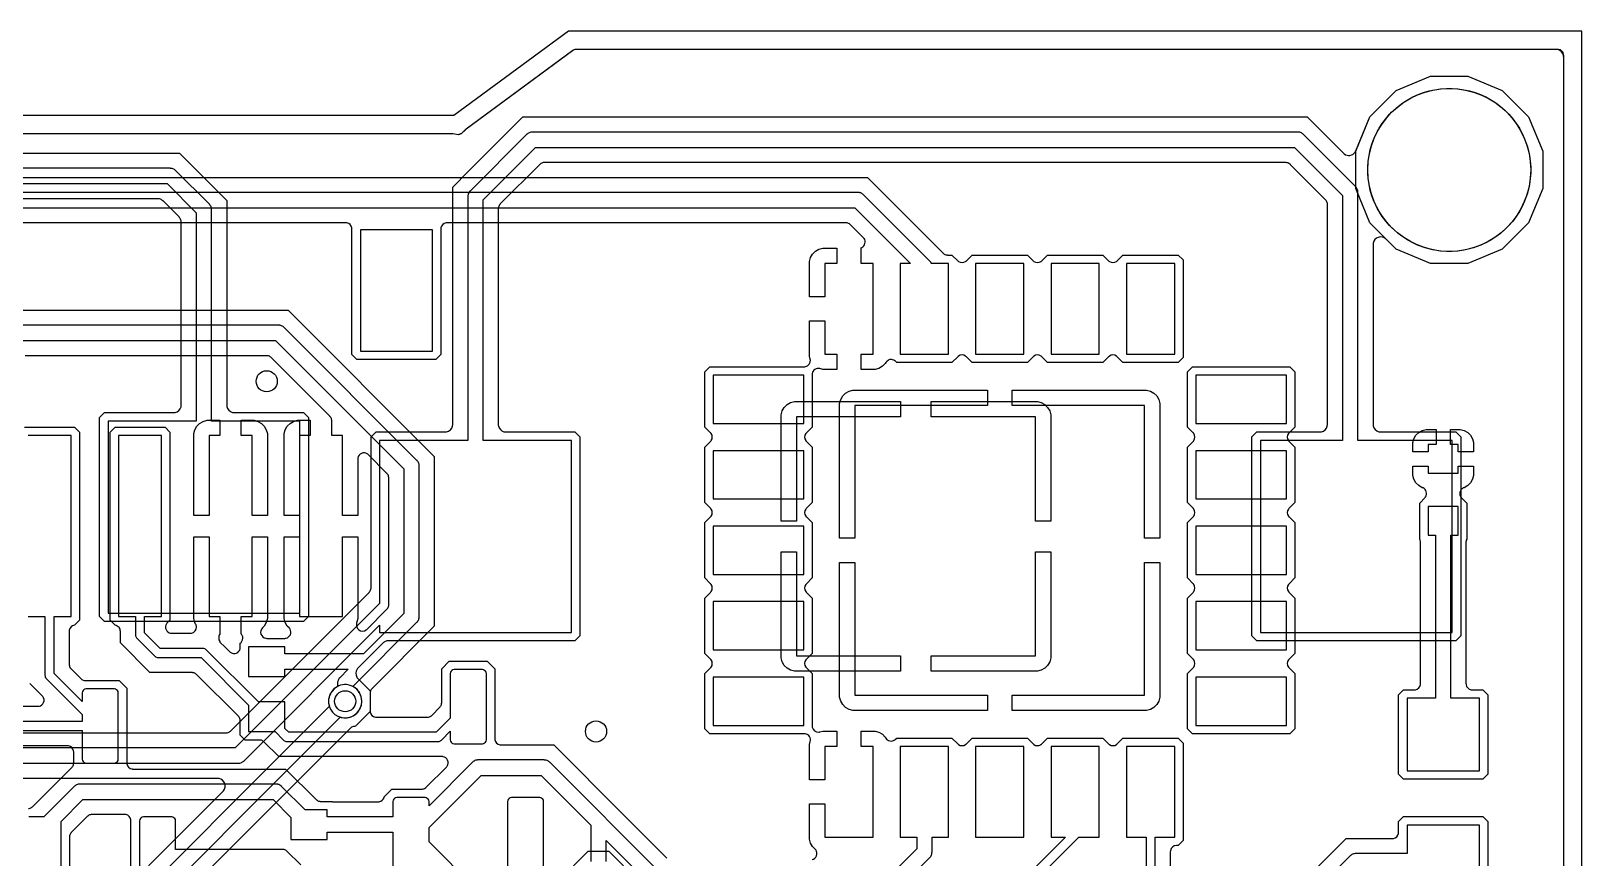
# Model space of a CAD drawing. Header units: millimetres. Extents: x 10 to 51, y 27 to 68.
# Drawn here: x 25.29 to 51, y 54.3 to 68 of the extents above; entities that cross this region are included whole.
import ezdxf

# ---------------------------------------------------------------- set-up
doc = ezdxf.new("R2010")
doc.units = ezdxf.units.MM

msp = doc.modelspace()

# ---------------------------------------------------------------- linework, layer by layer
at = {"layer": '16_copper'}
for points in [[(50.697, 27.43), (50.697, 67.57), (50.696, 67.583), (50.695, 67.596, 0.284783), (50.603, 67.693), (50.602, 67.693), (50.6, 67.694), (50.573, 67.697), (50.571, 67.697), (50.57, 67.697), (34.341, 67.697), (34.331, 67.696), (34.321, 67.696, 0.055546), (34.294, 67.688), (34.291, 67.687), (34.287, 67.685), (34.273, 67.676), (34.266, 67.673), (32.506, 66.376), (32.497, 66.368), (32.491, 66.363), (32.424, 66.296), (32.421, 66.296, 0.047482), (32.394, 66.288), (32.391, 66.287), (32.387, 66.285), (32.381, 66.282), (32.287, 66.296), (32.275, 66.296), (32.268, 66.297), (21.821, 66.297)], [(24.209, 56.377), (28.521, 56.377), (28.527, 56.378), (28.532, 56.377, 0.111436), (28.585, 56.394), (28.591, 56.399), (28.6, 56.404), (28.606, 56.41), (28.611, 56.414), (30.893, 58.696), (30.896, 58.7), (30.9, 58.704, 0.11143), (30.926, 58.754), (30.927, 58.761), (30.929, 58.771), (30.929, 58.779), (30.93, 58.786), (30.93, 61.278), (31.012, 61.36), (32.156, 61.36), (32.169, 61.361), (32.182, 61.363, 0.284783), (32.279, 61.455), (32.279, 61.456), (32.279, 61.457), (32.283, 61.485), (32.283, 61.486), (32.283, 61.487), (32.283, 65.416), (32.541, 65.674), (33.186, 66.319), (33.186, 66.319), (33.444, 66.577), (46.446, 66.577), (47.046, 65.977), (47.054, 65.971), (47.061, 65.965, 0.409206), (47.237, 65.99), (47.239, 65.994), (47.242, 65.997), (47.249, 66.012), (47.253, 66.018), (47.485, 66.579), (47.921, 67.015), (48.491, 67.251), (49.109, 67.251), (49.679, 67.015), (50.115, 66.579), (50.351, 66.009), (50.351, 65.391), (50.115, 64.821), (49.679, 64.385), (49.109, 64.149), (48.491, 64.149), (47.921, 64.385), (47.754, 64.553), (47.749, 64.557), (47.744, 64.561, 0.562213), (47.54, 64.489), (47.538, 64.48), (47.538, 64.47), (47.537, 64.463), (47.537, 61.487), (47.538, 61.474), (47.54, 61.461, 0.284783), (47.632, 61.364), (47.633, 61.364), (47.634, 61.364), (47.662, 61.36), (47.663, 61.36), (47.664, 61.36), (48.908, 61.36), (48.99, 61.278), (48.99, 57.982), (48.908, 57.9), (45.612, 57.9), (45.53, 57.982), (45.53, 61.278), (45.612, 61.36), (46.656, 61.36), (46.669, 61.361), (46.682, 61.363, 0.284783), (46.779, 61.455), (46.779, 61.456), (46.779, 61.457), (46.783, 61.485), (46.783, 61.486), (46.783, 61.487), (46.783, 65.121), (46.782, 65.127), (46.783, 65.132, 0.111436), (46.766, 65.185), (46.761, 65.191), (46.756, 65.2), (46.75, 65.206), (46.746, 65.211), (46.171, 65.786), (46.167, 65.789), (46.163, 65.793, 0.11143), (46.113, 65.819), (46.106, 65.82), (46.096, 65.822), (46.088, 65.822), (46.081, 65.823), (33.809, 65.823), (33.803, 65.822), (33.798, 65.823, 0.111436), (33.745, 65.806), (33.739, 65.801), (33.73, 65.796), (33.724, 65.79), (33.719, 65.786), (33.074, 65.141), (33.071, 65.137), (33.067, 65.133, 0.11143), (33.041, 65.083), (33.04, 65.076), (33.038, 65.066), (33.038, 65.058), (33.037, 65.051), (33.037, 61.487), (33.038, 61.474), (33.04, 61.461, 0.284783), (33.132, 61.364), (33.133, 61.364), (33.134, 61.364), (33.162, 61.36), (33.163, 61.36), (33.164, 61.36), (34.308, 61.36), (34.39, 61.278), (34.39, 57.982), (34.308, 57.9), (31.216, 57.9), (31.21, 57.899), (31.205, 57.9, 0.111436), (31.152, 57.883), (31.146, 57.878), (31.137, 57.873), (31.131, 57.867), (31.126, 57.863), (30.715, 57.452), (30.707, 57.442), (30.698, 57.432, 0.284788), (30.695, 57.298), (30.696, 57.297), (30.696, 57.296), (30.713, 57.274), (30.714, 57.273), (30.715, 57.272), (30.915, 57.072), (30.915, 56.728), (30.672, 56.485), (30.671, 56.485, 0.133078), (30.607, 56.468), (30.601, 56.463), (30.592, 56.458), (30.586, 56.452), (30.581, 56.448), (26.814, 52.681)], [(24, 55.873), (28.73, 55.873), (28.735, 55.874), (28.741, 55.873, 0.111436), (28.794, 55.89), (28.8, 55.895), (28.808, 55.9), (28.815, 55.906), (28.82, 55.91), (31.07, 58.16), (31.07, 58.04), (34.25, 58.04), (34.25, 61.22), (32.787, 61.22), (32.787, 65.207), (33.653, 66.073), (46.237, 66.073), (47.033, 65.277), (47.033, 61.22), (45.67, 61.22), (45.67, 58.04), (48.85, 58.04), (48.85, 61.22), (47.287, 61.22), (47.287, 65.33), (47.286, 65.335), (47.287, 65.341, 0.111436), (47.27, 65.394), (47.265, 65.4), (47.26, 65.408), (47.254, 65.415), (47.25, 65.42), (46.38, 66.29), (46.376, 66.293), (46.372, 66.297, 0.11143), (46.322, 66.323), (46.315, 66.324), (46.305, 66.326), (46.296, 66.326), (46.29, 66.327), (33.6, 66.327), (33.595, 66.326), (33.589, 66.327, 0.111436), (33.536, 66.31), (33.53, 66.305), (33.522, 66.3), (33.515, 66.294), (33.51, 66.29), (32.57, 65.35), (32.567, 65.346), (32.563, 65.342, 0.11143), (32.537, 65.292), (32.536, 65.285), (32.534, 65.275), (32.534, 65.266), (32.533, 65.26), (32.533, 61.22), (31.07, 61.22), (31.07, 58.52), (28.677, 56.127), (24.053, 56.127)], [(14.6, 65.977), (27.756, 65.977), (28.537, 65.196), (28.537, 61.807), (28.538, 61.794), (28.54, 61.781, 0.284783), (28.632, 61.684), (28.633, 61.684), (28.634, 61.684), (28.662, 61.68), (28.663, 61.68), (28.664, 61.68), (29.808, 61.68), (29.89, 61.598), (29.89, 58.302), (29.808, 58.22), (26.512, 58.22), (26.43, 58.302), (26.43, 61.598), (26.512, 61.68), (27.656, 61.68), (27.669, 61.681), (27.682, 61.683, 0.284783), (27.779, 61.775), (27.779, 61.776), (27.779, 61.777), (27.783, 61.805), (27.783, 61.806), (27.783, 61.807), (27.783, 64.831), (27.782, 64.837), (27.783, 64.842, 0.111436), (27.766, 64.895), (27.761, 64.901), (27.756, 64.91), (27.75, 64.916), (27.746, 64.921), (27.481, 65.186), (27.477, 65.189), (27.473, 65.193, 0.11143), (27.423, 65.219), (27.416, 65.22), (27.406, 65.222), (27.398, 65.222), (27.391, 65.223), (14.6, 65.223)], [(14.163, 65.473), (27.547, 65.473), (28.033, 64.987), (28.033, 61.54), (26.57, 61.54), (26.57, 58.36), (29.75, 58.36), (29.75, 61.54), (28.287, 61.54), (28.287, 65.04), (28.286, 65.045), (28.287, 65.051, 0.111436), (28.27, 65.104), (28.265, 65.11), (28.26, 65.118), (28.254, 65.125), (28.25, 65.13), (27.69, 65.69), (27.686, 65.693), (27.682, 65.697, 0.11143), (27.632, 65.723), (27.625, 65.724), (27.615, 65.726), (27.606, 65.726), (27.6, 65.727), (14.11, 65.727)], [(26.527, 52.747), (30.417, 56.638), (30.436, 56.632, 1), (30.564, 57.168), (30.522, 57.175, 0.509527), (30.232, 56.836), (30.238, 56.817), (26.31, 52.89)], [(23.044, 44.477), (25.896, 44.477), (25.909, 44.478), (25.922, 44.48, 0.284783), (26.019, 44.572), (26.019, 44.573), (26.019, 44.574), (26.023, 44.602), (26.023, 44.603), (26.023, 44.604), (26.023, 52.956), (28.473, 55.406), (28.477, 55.411), (28.482, 55.416, 0.562197), (28.409, 55.62), (28.401, 55.622), (28.39, 55.622), (28.383, 55.623), (23.844, 55.623)]]:
    msp.add_lwpolyline(points, format="xyb", dxfattribs=at)
for points in [[(37.726, 59.884), (37.726, 61.643), (37.743, 61.708), (37.777, 61.766), (37.824, 61.813), (37.882, 61.847), (37.947, 61.864), (39.706, 61.864), (39.706, 61.61), (37.98, 61.61), (37.98, 59.884)], [(41.94, 59.884), (41.94, 61.61), (40.214, 61.61), (40.214, 61.864), (41.973, 61.864), (42.038, 61.847), (42.096, 61.813), (42.143, 61.766), (42.177, 61.708), (42.194, 61.643), (42.194, 59.884)], [(37.947, 57.396), (37.882, 57.413), (37.824, 57.447), (37.777, 57.494), (37.743, 57.552), (37.726, 57.617), (37.726, 59.376), (37.98, 59.376), (37.98, 57.65), (39.706, 57.65), (39.706, 57.396)], [(40.214, 57.396), (40.214, 57.65), (41.94, 57.65), (41.94, 59.376), (42.194, 59.376), (42.194, 57.617), (42.177, 57.552), (42.143, 57.494), (42.096, 57.447), (42.038, 57.413), (41.973, 57.396)]]:
    msp.add_lwpolyline(points, close=True, dxfattribs=at)
msp.add_lwpolyline([(34.285, 54.172), (34.528, 54.415), (34.872, 54.415), (35.115, 54.172)], dxfattribs=at)
at = {"layer": '1_copper'}
for points in [[(50.697, 27.404), (50.697, 67.596), (50.696, 67.604), (50.696, 67.613, 0.320575), (50.612, 67.696), (50.607, 67.697, 0.013452), (50.601, 67.697), (50.596, 67.697), (34.333, 67.697), (34.322, 67.696), (34.31, 67.695, 0.062124), (34.287, 67.686), (34.285, 67.685), (34.284, 67.685), (34.282, 67.684), (34.273, 67.678), (32.504, 66.374), (32.503, 66.373), (32.492, 66.365), (32.424, 66.296), (32.422, 66.296), (32.41, 66.295, 0.052057), (32.387, 66.286), (32.385, 66.285), (32.384, 66.285), (32.382, 66.284), (32.38, 66.282), (32.285, 66.296), (32.283, 66.296), (32.27, 66.297), (21.82, 66.297)], [(20.783, 65.577), (39.156, 65.577), (40.413, 64.32), (40.418, 64.316, 0.14076), (40.469, 64.291), (40.478, 64.291), (40.481, 64.29), (40.483, 64.29), (40.485, 64.29), (40.558, 64.29), (40.653, 64.195), (40.66, 64.19), (40.666, 64.184, 0.32058), (40.784, 64.184), (40.788, 64.188, 0.013425), (40.793, 64.191), (40.797, 64.195), (40.892, 64.29), (41.808, 64.29), (41.903, 64.195), (41.91, 64.19), (41.916, 64.184, 0.32058), (42.034, 64.184), (42.038, 64.188, 0.013425), (42.043, 64.191), (42.047, 64.195), (42.142, 64.29), (43.058, 64.29), (43.153, 64.195), (43.16, 64.19), (43.166, 64.184, 0.32058), (43.284, 64.184), (43.288, 64.188, 0.013425), (43.293, 64.191), (43.297, 64.195), (43.392, 64.29), (44.308, 64.29), (44.39, 64.208), (44.39, 62.592), (44.308, 62.51), (43.392, 62.51), (43.297, 62.605), (43.29, 62.61), (43.284, 62.616, 0.320585), (43.166, 62.616), (43.162, 62.612, 0.013397), (43.157, 62.609), (43.153, 62.605), (43.058, 62.51), (42.142, 62.51), (42.047, 62.605), (42.04, 62.61), (42.034, 62.616, 0.320585), (41.916, 62.616), (41.912, 62.612, 0.013397), (41.907, 62.609), (41.903, 62.605), (41.808, 62.51), (40.892, 62.51), (40.797, 62.605), (40.79, 62.61), (40.784, 62.616, 0.320585), (40.666, 62.616), (40.662, 62.612, 0.013397), (40.657, 62.609), (40.653, 62.605), (40.558, 62.51), (39.642, 62.51), (39.622, 62.53), (39.617, 62.534), (39.614, 62.536), (39.613, 62.537), (39.608, 62.542, 0.188315), (39.536, 62.559), (39.533, 62.558), (39.529, 62.558, 0.141502), (39.471, 62.523), (39.469, 62.519), (39.467, 62.517), (39.466, 62.515), (39.464, 62.513), (39.464, 62.512), (39.463, 62.511), (39.462, 62.509), (39.453, 62.494), (39.406, 62.447), (39.348, 62.413), (39.283, 62.396), (39.05, 62.396), (39.05, 62.65), (39.25, 62.65), (39.25, 64.15), (39.05, 64.15), (39.05, 64.41), (39.052, 64.411), (39.062, 64.414, 0.463863), (39.1, 64.565), (39.098, 64.567), (39.098, 64.568), (39.095, 64.57), (39.089, 64.577), (38.874, 64.793), (38.869, 64.797, 0.140721), (38.818, 64.822), (38.809, 64.822), (38.806, 64.823), (38.804, 64.823), (38.802, 64.823), (32.188, 64.823), (32.18, 64.822), (32.172, 64.822, 0.320575), (32.088, 64.738), (32.088, 64.732, 0.013452), (32.087, 64.727), (32.087, 64.721), (32.087, 62.641), (32.005, 62.559), (30.695, 62.559), (30.613, 62.641), (30.613, 64.721), (30.612, 64.73), (30.612, 64.738, 0.320575), (30.528, 64.822), (30.522, 64.822, 0.013452), (30.517, 64.823), (30.512, 64.823), (23.688, 64.823)], [(20.6, 65.073), (38.947, 65.073), (39.87, 64.15), (39.7, 64.15), (39.7, 62.65), (40.5, 62.65), (40.5, 64.15), (40.216, 64.15), (40.215, 64.155, 0.021325), (40.21, 64.164), (40.205, 64.17), (40.2, 64.178), (40.194, 64.185), (40.19, 64.19), (39.09, 65.29), (39.086, 65.293), (39.082, 65.297, 0.11143), (39.032, 65.323), (39.025, 65.324), (39.015, 65.326), (39.006, 65.326), (39, 65.327), (20.6, 65.327)], [(24.844, 63.377), (29.556, 63.377), (31.977, 60.956), (31.977, 58.144), (30.945, 57.112), (30.941, 57.107, 0.14076), (30.916, 57.056), (30.916, 57.047), (30.915, 57.044), (30.915, 57.042), (30.915, 57.04), (30.915, 56.738), (30.916, 56.729), (30.916, 56.721, 0.320575), (31, 56.638), (31.006, 56.637, 0.013452), (31.011, 56.637), (31.017, 56.636), (31.863, 56.636), (31.869, 56.637, 0.140725), (31.922, 56.655), (31.929, 56.661), (31.932, 56.663), (31.933, 56.664), (31.935, 56.666), (32.07, 56.802), (32.074, 56.807, 0.14076), (32.099, 56.857), (32.099, 56.866), (32.1, 56.869), (32.1, 56.871), (32.1, 56.873), (32.1, 57.439), (32.226, 57.565), (32.854, 57.565), (32.98, 57.439), (32.98, 56.279), (32.981, 56.27), (32.981, 56.262, 0.320575), (33.065, 56.178), (33.071, 56.178, 0.013452), (33.076, 56.177), (33.082, 56.177), (33.956, 56.177), (35.107, 55.026), (35.107, 55.026), (35.826, 54.307), (35.831, 54.303, 0.140721)], [(25.053, 62.873), (29.347, 62.873), (31.473, 60.747), (31.473, 58.353), (30.804, 57.684), (29.5, 57.684), (29.5, 57.802), (28.9, 57.802), (28.9, 57.312), (29.5, 57.312), (29.5, 57.43), (30.55, 57.43), (30.41, 57.29), (30.407, 57.286), (30.403, 57.282, 0.11143), (30.377, 57.232), (30.376, 57.225), (30.374, 57.215), (30.374, 57.206), (30.373, 57.2), (30.373, 57.144), (30.356, 57.135), (30.321, 57.11, 1), (30.679, 56.69), (30.71, 56.721, 0.461005), (30.644, 57.135), (30.627, 57.144), (30.627, 57.147), (31.69, 58.21), (31.693, 58.214), (31.697, 58.218, 0.11143), (31.723, 58.268), (31.724, 58.275), (31.726, 58.285), (31.726, 58.294), (31.727, 58.3), (31.727, 60.8), (31.726, 60.805), (31.727, 60.811, 0.111436), (31.71, 60.864), (31.705, 60.87), (31.7, 60.878), (31.694, 60.885), (31.69, 60.89), (29.49, 63.09), (29.486, 63.093), (29.482, 63.097, 0.11143), (29.432, 63.123), (29.425, 63.124), (29.415, 63.126), (29.406, 63.126), (29.4, 63.127), (25, 63.127)], [(25.186, 61.439), (26.014, 61.439), (26.096, 61.357), (26.096, 58.243), (26.012, 58.16), (26.011, 58.16, 0.320575), (25.928, 58.076), (25.927, 58.071, 0.013452), (25.927, 58.065), (25.926, 58.06), (25.926, 57.507), (25.927, 57.501, 0.140725), (25.945, 57.448), (25.951, 57.441), (25.953, 57.438), (25.954, 57.437), (25.956, 57.435), (26.117, 57.275), (26.122, 57.271, 0.14076), (26.172, 57.246), (26.181, 57.246), (26.184, 57.245), (26.186, 57.245), (26.188, 57.245), (26.754, 57.245), (26.88, 57.119), (26.88, 55.879), (26.881, 55.87), (26.881, 55.862, 0.320575), (26.965, 55.778), (26.971, 55.778, 0.013452), (26.976, 55.777), (26.982, 55.777), (29.513, 55.777), (30.018, 55.272), (30.023, 55.268, 0.14076), (30.074, 55.243), (30.083, 55.243), (30.086, 55.242), (30.088, 55.242), (30.09, 55.242), (30.269, 55.242), (30.273, 55.241, 0.046736), (30.292, 55.235), (30.301, 55.235), (30.304, 55.234), (30.305, 55.234), (30.308, 55.234), (31.048, 55.234), (31.057, 55.235), (31.065, 55.235), (31.069, 55.237, 0.218062), (31.145, 55.303), (31.146, 55.311), (31.148, 55.317), (31.276, 55.445), (31.77, 55.445), (31.776, 55.446, 0.140725), (31.829, 55.464), (31.836, 55.47), (31.839, 55.472), (31.839, 55.472), (31.839, 55.473), (31.84, 55.473), (31.842, 55.475), (32.177, 55.81), (32.184, 55.819), (32.19, 55.827, 0.541591), (32.122, 55.982), (32.119, 55.983), (32.118, 55.983), (32.115, 55.983), (32.105, 55.984), (29.398, 55.984), (29.153, 56.228), (29.148, 56.232, 0.14076), (29.098, 56.257), (29.089, 56.257), (29.086, 56.258), (29.084, 56.258), (29.082, 56.258), (28.842, 56.258), (28.76, 56.34), (28.76, 56.58), (28.759, 56.586, 0.140725), (28.741, 56.639), (28.735, 56.646), (28.733, 56.648), (28.732, 56.649), (28.73, 56.651), (28.038, 57.344), (28.033, 57.348, 0.14076), (27.982, 57.372), (27.973, 57.373), (27.97, 57.374), (27.968, 57.374), (27.966, 57.374), (27.265, 57.374), (26.774, 57.865), (26.774, 58.06), (26.773, 58.068), (26.772, 58.077, 0.082655), (26.762, 58.108), (26.757, 58.115), (26.752, 58.122, 0.158534), (26.689, 58.16), (26.688, 58.16), (26.604, 58.243), (26.604, 61.357), (26.686, 61.439), (27.514, 61.439), (27.596, 61.357), (27.596, 58.243), (27.552, 58.2), (27.545, 58.191), (27.539, 58.183, 0.541591), (27.607, 58.028), (27.61, 58.027), (27.611, 58.027), (27.614, 58.027), (27.624, 58.026), (27.934, 58.026), (27.944, 58.027), (27.954, 58.028, 0.362853), (28.035, 58.129), (28.035, 58.139), (28.034, 58.142), (28.034, 58.145, 0.038788), (28.029, 58.164), (28.028, 58.167), (28.027, 58.169), (28.025, 58.171), (28.022, 58.179), (28.008, 58.203), (27.99, 58.268), (27.99, 59.622), (28.244, 59.622), (28.244, 58.301), (28.422, 58.301), (28.422, 58.008), (28.419, 58.005, 0.263591), (28.42, 57.887), (28.421, 57.885), (28.422, 57.883), (28.424, 57.881), (28.43, 57.874), (28.499, 57.805), (28.587, 57.718), (28.595, 57.711), (28.603, 57.705, 0.541591), (28.759, 57.773), (28.759, 57.776), (28.759, 57.777), (28.759, 57.78), (28.76, 57.79), (28.76, 57.86), (28.774, 57.874, 0.097006), (28.799, 57.915), (28.8, 57.917), (28.801, 57.927), (28.803, 57.938, 0.072369), (28.802, 57.967), (28.798, 57.977), (28.795, 57.987, 0.058765), (28.78, 58.012), (28.778, 58.013), (28.778, 58.301), (28.956, 58.301), (28.956, 59.622), (29.21, 59.622), (29.21, 58.268), (29.192, 58.203), (29.159, 58.145), (29.129, 58.115, 0.610635), (29.184, 57.943), (29.187, 57.943), (29.188, 57.943), (29.191, 57.943), (29.201, 57.942), (29.499, 57.942), (29.51, 57.943), (29.52, 57.944, 0.508582), (29.587, 58.094), (29.582, 58.103), (29.58, 58.105), (29.579, 58.106), (29.577, 58.108), (29.571, 58.115), (29.541, 58.145), (29.508, 58.203), (29.49, 58.268), (29.49, 59.622), (29.744, 59.622), (29.744, 58.301), (30.456, 58.301), (30.456, 59.622), (30.71, 59.622), (30.71, 58.268), (30.69, 58.194), (30.689, 58.192, 0.708116), (30.846, 58.081), (30.846, 58.081), (30.847, 58.081), (30.848, 58.082), (30.858, 58.091), (31.193, 58.426), (31.197, 58.431, 0.14076), (31.222, 58.482), (31.222, 58.491), (31.223, 58.494), (31.223, 58.496), (31.223, 58.498), (31.223, 60.602), (31.222, 60.608, 0.140719), (31.204, 60.661), (31.198, 60.668), (31.196, 60.671), (31.195, 60.672), (31.193, 60.674), (30.883, 60.984), (30.875, 60.99), (30.867, 60.997, 0.541591), (30.711, 60.928), (30.711, 60.926), (30.71, 60.924), (30.71, 60.921), (30.71, 60.912), (30.71, 59.978), (30.456, 59.978), (30.456, 61.299), (30.278, 61.299), (30.278, 61.547), (30.277, 61.553, 0.140725), (30.259, 61.606), (30.253, 61.613), (30.251, 61.616), (30.25, 61.617), (30.248, 61.619), (29.274, 62.593), (29.269, 62.597, 0.14076), (29.218, 62.622), (29.209, 62.622), (29.206, 62.623), (29.204, 62.623), (29.202, 62.623), (25.198, 62.623)], [(25.244, 58.301), (25.524, 58.301), (25.524, 57.33), (25.525, 57.322), (25.526, 57.313, 0.087654), (25.536, 57.289), (25.541, 57.283), (25.546, 57.276), (26.14, 56.682), (26.14, 56.566), (24.1, 56.566)], [(24.247, 56.816), (25.407, 56.816), (25.418, 56.817), (25.428, 56.818, 0.541594), (25.49, 56.977), (25.488, 56.979), (25.487, 56.98), (25.485, 56.982), (25.479, 56.99), (25.274, 57.195)], [(38.239, 54.279, 0.54159), (38.301, 54.438), (38.299, 54.44), (38.299, 54.441), (38.296, 54.443), (38.29, 54.45), (38.247, 54.494), (38.213, 54.552), (38.196, 54.617), (38.196, 55.2), (38.45, 55.2), (38.45, 54.65), (39.25, 54.65), (39.25, 56.15), (39.05, 56.15), (39.05, 56.404), (39.283, 56.404), (39.348, 56.387), (39.406, 56.353), (39.453, 56.306), (39.462, 56.291, 0.443345), (39.609, 56.259), (39.613, 56.262), (39.615, 56.263), (39.617, 56.265), (39.622, 56.27), (39.642, 56.29), (40.558, 56.29), (40.653, 56.195), (40.66, 56.19), (40.666, 56.184, 0.320585), (40.784, 56.184), (40.788, 56.188, 0.013397), (40.793, 56.191), (40.797, 56.195), (40.892, 56.29), (41.808, 56.29), (41.903, 56.195), (41.91, 56.19), (41.916, 56.184, 0.320585), (42.034, 56.184), (42.038, 56.188, 0.013397), (42.043, 56.191), (42.047, 56.195), (42.142, 56.29), (43.058, 56.29), (43.153, 56.195), (43.16, 56.19), (43.166, 56.184, 0.320585), (43.284, 56.184), (43.288, 56.188, 0.013397), (43.293, 56.191), (43.297, 56.195), (43.392, 56.29), (44.308, 56.29), (44.39, 56.208), (44.39, 54.592), (44.308, 54.51), (44.278, 54.51, 0.367124), (44.178, 54.425), (44.177, 54.419, 0.013452), (44.177, 54.414), (44.176, 54.408), (44.176, 53.815)], [(25.25, 55.125, 0.14067), (25.303, 55.141), (25.309, 55.144), (25.316, 55.15), (25.319, 55.152), (25.32, 55.153), (25.322, 55.155), (25.97, 55.803), (25.974, 55.808, 0.14076), (25.999, 55.859), (25.999, 55.868), (26, 55.871), (26, 55.873), (26, 55.875), (26, 56.062), (25.999, 56.071), (25.999, 56.079, 0.320575), (25.915, 56.162), (25.909, 56.163, 0.013452), (25.904, 56.163), (25.898, 56.164), (24.306, 56.164)], [(39.69, 53.81), (40.19, 54.31), (40.193, 54.314), (40.197, 54.318, 0.11143), (40.223, 54.368), (40.224, 54.375), (40.226, 54.385), (40.226, 54.394), (40.227, 54.4), (40.227, 54.65), (40.5, 54.65), (40.5, 56.15), (39.7, 56.15), (39.7, 54.65), (39.973, 54.65), (39.973, 54.453), (39.547, 54.027)], [(35.753, 54.027), (33.89, 55.89), (33.886, 55.893), (33.882, 55.897, 0.11143), (33.832, 55.923), (33.825, 55.924), (33.815, 55.926), (33.806, 55.926), (33.8, 55.927), (32.7, 55.927), (32.695, 55.926), (32.689, 55.927, 0.111436), (32.636, 55.91), (32.63, 55.905), (32.622, 55.9), (32.615, 55.894), (32.61, 55.89), (31.89, 55.17), (31.89, 55.24), (31.885, 55.259), (31.875, 55.276), (31.861, 55.29), (31.844, 55.3), (31.825, 55.305), (31.355, 55.305), (31.336, 55.3), (31.319, 55.29), (31.305, 55.276), (31.295, 55.259), (31.29, 55.24), (31.29, 54.984), (30.2, 54.984), (30.2, 55.102), (29.835, 55.102), (29.447, 55.49), (29.443, 55.493), (29.439, 55.497, 0.11143), (29.389, 55.523), (29.382, 55.524), (29.372, 55.526), (29.363, 55.526), (29.357, 55.527), (26.1, 55.527), (26.095, 55.526), (26.089, 55.527, 0.111436), (26.036, 55.51), (26.03, 55.505), (26.022, 55.5), (26.015, 55.494), (26.01, 55.49), (25.505, 54.985), (25.255, 54.985)], [(26.95, 53.741), (26.95, 54.921), (26.949, 54.93), (26.949, 54.938, 0.320575), (26.865, 55.022), (26.859, 55.022, 0.013452), (26.854, 55.023), (26.848, 55.023), (26.298, 55.023), (26.292, 55.022, 0.140725), (26.239, 55.004), (26.232, 54.998), (26.229, 54.996), (26.228, 54.995), (26.226, 54.993), (25.96, 54.727), (25.956, 54.722, 0.14076), (25.931, 54.671), (25.931, 54.662), (25.93, 54.659), (25.93, 54.657), (25.93, 54.655), (25.93, 53.741)], [(29.763, 54.188), (29.527, 54.424), (29.52, 54.429), (29.514, 54.434, 0.087651), (29.489, 54.444), (29.482, 54.445), (29.473, 54.446), (27.69, 54.446), (27.69, 54.92), (27.685, 54.939), (27.675, 54.956), (27.661, 54.97), (27.644, 54.98), (27.625, 54.985), (27.155, 54.985), (27.136, 54.98), (27.119, 54.97), (27.105, 54.956), (27.095, 54.939), (27.09, 54.92), (27.09, 53.82)], [(45.677, 53.21), (47.094, 54.627), (47.858, 54.627), (47.867, 54.628), (47.875, 54.628, 0.320575), (47.959, 54.712), (47.959, 54.718, 0.013452), (47.96, 54.723), (47.96, 54.729), (47.96, 54.908), (48.042, 54.99), (49.358, 54.99), (49.44, 54.908), (49.44, 53.592)]]:
    msp.add_lwpolyline(points, format="xyb", dxfattribs=at)
for points in [[(48.491, 64.149), (47.921, 64.385), (47.485, 64.821), (47.249, 65.391), (47.249, 66.009), (47.485, 66.579), (47.921, 67.015), (48.491, 67.251), (49.109, 67.251), (49.679, 67.015), (50.115, 66.579), (50.351, 66.009), (50.351, 65.391), (50.115, 64.821), (49.679, 64.385), (49.109, 64.149)], [(31.947, 64.705), (30.753, 64.705), (30.753, 62.699), (31.947, 62.699)], [(38.196, 63.6), (38.196, 64.183), (38.213, 64.248), (38.247, 64.306), (38.294, 64.353), (38.352, 64.387), (38.417, 64.404), (38.65, 64.404), (38.65, 64.15), (38.45, 64.15), (38.45, 63.6)], [(41.75, 64.15), (40.95, 64.15), (40.95, 62.65), (41.75, 62.65)], [(43, 64.15), (42.2, 64.15), (42.2, 62.65), (43, 62.65)], [(44.25, 64.15), (43.45, 64.15), (43.45, 62.65), (44.25, 62.65)], [(38.1, 62.3), (36.6, 62.3), (36.6, 61.5), (38.1, 61.5)], [(46.1, 62.3), (44.6, 62.3), (44.6, 61.5), (46.1, 61.5)], [(38.696, 59.603), (38.696, 61.833), (38.713, 61.898), (38.747, 61.956), (38.794, 62.003), (38.852, 62.037), (38.917, 62.054), (41.147, 62.054), (41.147, 61.8), (38.95, 61.8), (38.95, 59.603)], [(43.75, 59.603), (43.75, 61.8), (41.553, 61.8), (41.553, 62.054), (43.783, 62.054), (43.848, 62.037), (43.906, 62.003), (43.953, 61.956), (43.987, 61.898), (44.004, 61.833), (44.004, 59.603)], [(27.99, 59.978), (27.99, 61.332), (28.008, 61.397), (28.041, 61.455), (28.088, 61.502), (28.146, 61.535), (28.211, 61.553), (28.422, 61.553), (28.422, 61.299), (28.244, 61.299), (28.244, 59.978)], [(28.956, 59.978), (28.956, 61.299), (28.778, 61.299), (28.778, 61.553), (28.989, 61.553), (29.054, 61.535), (29.112, 61.502), (29.159, 61.455), (29.192, 61.397), (29.21, 61.332), (29.21, 59.978)], [(29.49, 59.978), (29.49, 61.332), (29.508, 61.397), (29.541, 61.455), (29.588, 61.502), (29.646, 61.535), (29.711, 61.553), (29.922, 61.553), (29.922, 61.299), (29.744, 61.299), (29.744, 59.978)], [(48.196, 61.031), (48.196, 61.183), (48.213, 61.248), (48.247, 61.305), (48.294, 61.353), (48.352, 61.386), (48.417, 61.403), (48.581, 61.403), (48.581, 61.15), (48.45, 61.15), (48.45, 61.031)], [(48.95, 61.031), (48.95, 61.15), (48.819, 61.15), (48.819, 61.403), (48.983, 61.403), (49.048, 61.386), (49.106, 61.353), (49.153, 61.305), (49.187, 61.248), (49.204, 61.183), (49.204, 61.031)], [(38.1, 61.05), (36.6, 61.05), (36.6, 60.25), (38.1, 60.25)], [(46.1, 61.05), (44.6, 61.05), (44.6, 60.25), (46.1, 60.25)], [(49.3, 56.95), (48.827, 56.95), (48.827, 59.651), (48.95, 59.651), (48.95, 60.126), (48.45, 60.126), (48.45, 59.651), (48.573, 59.651), (48.573, 56.95), (48.1, 56.95), (48.1, 55.75), (49.3, 55.75)], [(38.1, 59.8), (36.6, 59.8), (36.6, 59), (38.1, 59)], [(46.1, 59.8), (44.6, 59.8), (44.6, 59), (46.1, 59)], [(38.917, 56.746), (38.852, 56.763), (38.794, 56.797), (38.747, 56.844), (38.713, 56.902), (38.696, 56.967), (38.696, 59.197), (38.95, 59.197), (38.95, 57), (41.147, 57), (41.147, 56.746)], [(41.553, 56.746), (41.553, 57), (43.75, 57), (43.75, 59.197), (44.004, 59.197), (44.004, 56.967), (43.987, 56.902), (43.953, 56.844), (43.906, 56.797), (43.848, 56.763), (43.783, 56.746)], [(38.1, 58.55), (36.6, 58.55), (36.6, 57.75), (38.1, 57.75)], [(46.1, 58.55), (44.6, 58.55), (44.6, 57.75), (46.1, 57.75)], [(38.1, 57.3), (36.6, 57.3), (36.6, 56.5), (38.1, 56.5)], [(46.1, 57.3), (44.6, 57.3), (44.6, 56.5), (46.1, 56.5)], [(41.75, 56.15), (40.95, 56.15), (40.95, 54.65), (41.75, 54.65)]]:
    msp.add_lwpolyline(points, close=True, dxfattribs=at)
for points in [[(38.196, 55.6), (38.196, 56.183), (38.209, 56.232, 0.443347), (38.127, 56.359), (38.123, 56.359), (38.121, 56.36), (38.118, 56.359), (38.111, 56.36), (36.542, 56.36), (36.46, 56.442), (36.46, 57.358), (36.555, 57.453), (36.56, 57.46), (36.566, 57.466, 0.32058), (36.566, 57.584), (36.562, 57.588, 0.013425), (36.559, 57.593), (36.555, 57.597), (36.46, 57.692), (36.46, 58.608), (36.555, 58.703), (36.56, 58.71), (36.566, 58.716, 0.32058), (36.566, 58.834), (36.562, 58.838, 0.013425), (36.559, 58.843), (36.555, 58.847), (36.46, 58.942), (36.46, 59.858), (36.555, 59.953), (36.56, 59.96), (36.566, 59.966, 0.32058), (36.566, 60.084), (36.562, 60.088, 0.013425), (36.559, 60.093), (36.555, 60.097), (36.46, 60.192), (36.46, 61.108), (36.555, 61.203), (36.56, 61.21), (36.566, 61.216, 0.32058), (36.566, 61.334), (36.562, 61.338, 0.013425), (36.559, 61.343), (36.555, 61.347), (36.46, 61.442), (36.46, 62.358), (36.542, 62.44), (38.111, 62.44), (38.12, 62.441), (38.129, 62.442, 0.390479), (38.212, 62.552), (38.211, 62.556), (38.211, 62.558), (38.21, 62.561), (38.209, 62.568), (38.196, 62.617), (38.196, 63.2), (38.45, 63.2), (38.45, 62.65), (38.65, 62.65), (38.65, 62.396), (38.417, 62.396), (38.368, 62.409, 0.443347), (38.241, 62.327), (38.241, 62.323), (38.24, 62.321), (38.241, 62.318), (38.24, 62.311), (38.24, 61.442), (38.145, 61.347), (38.14, 61.34), (38.134, 61.334, 0.320585), (38.134, 61.216), (38.138, 61.212, 0.013397), (38.141, 61.207), (38.145, 61.203), (38.24, 61.108), (38.24, 60.192), (38.145, 60.097), (38.14, 60.09), (38.134, 60.084, 0.320585), (38.134, 59.966), (38.138, 59.962, 0.013397), (38.141, 59.957), (38.145, 59.953), (38.24, 59.858), (38.24, 58.942), (38.145, 58.847), (38.14, 58.84), (38.134, 58.834, 0.320585), (38.134, 58.716), (38.138, 58.712, 0.013397), (38.141, 58.707), (38.145, 58.703), (38.24, 58.608), (38.24, 57.692), (38.145, 57.597), (38.14, 57.59), (38.134, 57.584, 0.320585), (38.134, 57.466), (38.138, 57.462, 0.013397), (38.141, 57.457), (38.145, 57.453), (38.24, 57.358), (38.24, 56.489), (38.241, 56.48), (38.242, 56.471, 0.390479), (38.352, 56.388), (38.356, 56.389), (38.358, 56.389), (38.361, 56.39), (38.368, 56.391), (38.417, 56.404), (38.65, 56.404), (38.65, 56.15), (38.45, 56.15), (38.45, 55.6)], [(44.542, 56.36), (44.46, 56.442), (44.46, 57.358), (44.555, 57.453), (44.56, 57.46), (44.566, 57.466, 0.320585), (44.566, 57.584), (44.562, 57.588, 0.013397), (44.559, 57.593), (44.555, 57.597), (44.46, 57.692), (44.46, 58.608), (44.555, 58.703), (44.56, 58.71), (44.566, 58.716, 0.320585), (44.566, 58.834), (44.562, 58.838, 0.013397), (44.559, 58.843), (44.555, 58.847), (44.46, 58.942), (44.46, 59.858), (44.555, 59.953), (44.56, 59.96), (44.566, 59.966, 0.320585), (44.566, 60.084), (44.562, 60.088, 0.013397), (44.559, 60.093), (44.555, 60.097), (44.46, 60.192), (44.46, 61.108), (44.555, 61.203), (44.56, 61.21), (44.566, 61.216, 0.320585), (44.566, 61.334), (44.562, 61.338, 0.013397), (44.559, 61.343), (44.555, 61.347), (44.46, 61.442), (44.46, 62.358), (44.542, 62.44), (46.158, 62.44), (46.24, 62.358), (46.24, 61.442), (46.145, 61.347), (46.14, 61.34), (46.134, 61.334, 0.32058), (46.134, 61.216), (46.138, 61.212, 0.013425), (46.141, 61.207), (46.145, 61.203), (46.24, 61.108), (46.24, 60.192), (46.145, 60.097), (46.14, 60.09), (46.134, 60.084, 0.32058), (46.134, 59.966), (46.138, 59.962, 0.013425), (46.141, 59.957), (46.145, 59.953), (46.24, 59.858), (46.24, 58.942), (46.145, 58.847), (46.14, 58.84), (46.134, 58.834, 0.32058), (46.134, 58.716), (46.138, 58.712, 0.013425), (46.141, 58.707), (46.145, 58.703), (46.24, 58.608), (46.24, 57.692), (46.145, 57.597), (46.14, 57.59), (46.134, 57.584, 0.32058), (46.134, 57.466), (46.138, 57.462, 0.013425), (46.141, 57.457), (46.145, 57.453), (46.24, 57.358), (46.24, 56.442), (46.158, 56.36)], [(32.794, 56.2), (32.811, 56.21), (32.825, 56.224), (32.835, 56.241), (32.84, 56.26), (32.84, 57.36), (32.835, 57.379), (32.825, 57.396), (32.811, 57.41), (32.794, 57.42), (32.775, 57.425), (32.305, 57.425), (32.286, 57.42), (32.269, 57.41), (32.255, 57.396), (32.245, 57.379), (32.24, 57.36), (32.24, 56.618), (32.008, 56.386), (29.565, 56.386), (29.5, 56.451), (29.5, 56.888), (29.063, 56.888), (28.197, 57.754), (28.19, 57.759), (28.184, 57.764, 0.087651), (28.159, 57.774), (28.152, 57.775), (28.143, 57.776), (27.432, 57.776), (27.176, 58.032), (27.176, 58.301), (27.456, 58.301), (27.456, 61.299), (26.744, 61.299), (26.744, 58.301), (27.024, 58.301), (27.024, 58), (27.025, 57.992), (27.026, 57.983, 0.087654), (27.036, 57.959), (27.041, 57.953), (27.046, 57.946), (27.346, 57.646), (27.353, 57.641), (27.359, 57.636, 0.087651), (27.384, 57.626), (27.391, 57.625), (27.4, 57.624), (28.111, 57.624), (28.9, 56.835), (28.9, 56.398), (29.337, 56.398), (29.479, 56.256), (29.486, 56.251), (29.492, 56.246, 0.087651), (29.517, 56.236), (29.524, 56.235), (29.533, 56.234), (32.04, 56.234), (32.048, 56.235), (32.057, 56.236, 0.087654), (32.081, 56.246), (32.087, 56.251), (32.094, 56.256), (32.24, 56.402), (32.24, 56.26), (32.245, 56.241), (32.255, 56.224), (32.269, 56.21), (32.286, 56.2), (32.305, 56.195), (32.775, 56.195)], [(48.042, 55.61), (47.96, 55.692), (47.96, 57.008), (48.042, 57.09), (48.221, 57.09), (48.23, 57.091), (48.238, 57.091, 0.320575), (48.322, 57.175), (48.322, 57.181, 0.013452), (48.323, 57.186), (48.323, 57.192), (48.323, 59.537), (48.322, 59.544, 0.098155), (48.311, 59.586), (48.31, 59.587), (48.31, 60.183), (48.395, 60.268), (48.401, 60.276), (48.408, 60.284, 0.423763), (48.365, 60.433), (48.362, 60.434), (48.36, 60.435), (48.357, 60.436), (48.353, 60.437), (48.294, 60.471), (48.247, 60.519), (48.213, 60.576), (48.196, 60.641), (48.196, 60.793), (48.45, 60.793), (48.45, 60.675), (48.95, 60.675), (48.95, 60.793), (49.204, 60.793), (49.204, 60.641), (49.187, 60.576), (49.153, 60.519), (49.106, 60.471), (49.046, 60.437), (49.041, 60.435), (49.032, 60.432, 0.463863), (48.994, 60.281), (48.997, 60.278), (48.998, 60.277), (49, 60.275), (49.005, 60.268), (49.09, 60.183), (49.09, 59.586), (49.089, 59.584, 0.07793), (49.078, 59.554), (49.078, 59.545), (49.077, 59.542), (49.077, 59.54), (49.077, 59.537), (49.077, 57.192), (49.078, 57.183), (49.078, 57.175, 0.320575), (49.162, 57.091), (49.168, 57.091, 0.013452), (49.173, 57.09), (49.179, 57.09), (49.358, 57.09), (49.44, 57.008), (49.44, 55.692), (49.358, 55.61)], [(45.829, 52.497, 0.414214), (46.033, 52.829), (46.027, 52.848), (47.303, 54.123), (48.1, 54.123), (48.1, 53.65), (49.3, 53.65), (49.3, 54.85), (48.1, 54.85), (48.1, 54.377), (47.25, 54.377), (47.245, 54.376), (47.239, 54.377, 0.111436), (47.186, 54.36), (47.18, 54.355), (47.172, 54.35), (47.165, 54.344), (47.16, 54.34), (45.848, 53.027), (45.829, 53.033, 1), (45.701, 52.497), (45.743, 52.49), (45.787, 52.49)]]:
    msp.add_lwpolyline(points, format="xyb", close=True, dxfattribs=at)
for points in [[(24.1, 56.414), (26.14, 56.414), (26.14, 55.94), (26.145, 55.921), (26.155, 55.904), (26.169, 55.89), (26.186, 55.88), (26.205, 55.875), (26.675, 55.875), (26.694, 55.88), (26.711, 55.89), (26.725, 55.904), (26.735, 55.921), (26.74, 55.94), (26.74, 57.04), (26.735, 57.059), (26.725, 57.076), (26.711, 57.09), (26.694, 57.1), (26.675, 57.105), (26.205, 57.105), (26.186, 57.1), (26.169, 57.09), (26.155, 57.076), (26.145, 57.059), (26.14, 57.04), (26.14, 56.898), (25.676, 57.362), (25.676, 58.301), (25.956, 58.301), (25.956, 61.299), (25.244, 61.299)], [(41.054, 53.046), (42.654, 54.646), (42.657, 54.65), (43, 54.65), (43, 56.15), (42.2, 56.15), (42.2, 54.65), (42.442, 54.65), (40.968, 53.176)], [(43.926, 53.95), (43.926, 54.65), (44.25, 54.65), (44.25, 56.15), (43.45, 56.15), (43.45, 54.65), (43.774, 54.65), (43.774, 53.982)], [(32.633, 53.827), (31.89, 54.57), (31.89, 54.81), (32.753, 55.673), (33.747, 55.673), (34.573, 54.847), (34.573, 54.244)], [(25.79, 53.82), (25.79, 54.91), (26.153, 55.273), (29.304, 55.273), (29.6, 54.977), (29.6, 54.612), (30.2, 54.612), (30.2, 54.73), (31.29, 54.73), (31.29, 54.14)], [(33.79, 54.14), (33.79, 55.24), (33.785, 55.259), (33.775, 55.276), (33.761, 55.29), (33.744, 55.3), (33.725, 55.305), (33.255, 55.305), (33.236, 55.3), (33.219, 55.29), (33.205, 55.276), (33.195, 55.259), (33.19, 55.24), (33.19, 54.14)], [(34.827, 54.244), (34.827, 54.593), (35.61, 53.81)]]:
    msp.add_lwpolyline(points, dxfattribs=at)
at = {"layer": 'drills_NPTH'}
msp.add_circle((48.8, 65.7), 1.35, dxfattribs=at)
at = {"layer": 'drills_via_1_16'}
for centre in [(29.2, 62.2), (30.5, 56.9), (34.658, 56.4)]:
    msp.add_circle(centre, 0.175, dxfattribs=at)
at = {"layer": 'holes'}
msp.add_lwpolyline([(50.15, 65.652), (50.143, 65.556), (50.129, 65.46), (50.109, 65.366), (50.082, 65.273), (50.048, 65.183), (50.008, 65.095), (49.962, 65.011), (49.91, 64.93), (49.852, 64.852), (49.789, 64.779), (49.721, 64.711), (49.648, 64.648), (49.57, 64.59), (49.489, 64.538), (49.405, 64.492), (49.317, 64.452), (49.227, 64.418), (49.134, 64.391), (49.04, 64.371), (48.944, 64.357), (48.848, 64.35), (48.752, 64.35), (48.656, 64.357), (48.56, 64.371), (48.466, 64.391), (48.373, 64.418), (48.283, 64.452), (48.195, 64.492), (48.111, 64.538), (48.03, 64.59), (47.952, 64.648), (47.88, 64.711), (47.811, 64.779), (47.748, 64.852), (47.69, 64.93), (47.638, 65.011), (47.592, 65.095), (47.552, 65.183), (47.518, 65.273), (47.491, 65.366), (47.471, 65.46), (47.457, 65.556), (47.45, 65.652), (47.45, 65.748), (47.457, 65.844), (47.471, 65.94), (47.491, 66.034), (47.518, 66.127), (47.552, 66.217), (47.592, 66.305), (47.638, 66.389), (47.69, 66.47), (47.748, 66.548), (47.811, 66.621), (47.88, 66.689), (47.952, 66.752), (48.03, 66.81), (48.111, 66.862), (48.195, 66.908), (48.283, 66.948), (48.373, 66.982), (48.466, 67.009), (48.56, 67.029), (48.656, 67.043), (48.752, 67.05), (48.848, 67.05), (48.944, 67.043), (49.04, 67.029), (49.134, 67.009), (49.227, 66.982), (49.317, 66.948), (49.405, 66.908), (49.489, 66.862), (49.57, 66.81), (49.648, 66.752), (49.721, 66.689), (49.789, 66.621), (49.852, 66.548), (49.91, 66.47), (49.962, 66.389), (50.008, 66.305), (50.048, 66.217), (50.082, 66.127), (50.109, 66.034), (50.129, 65.94), (50.143, 65.844), (50.15, 65.748), (50.15, 65.652)], close=True, dxfattribs=at)
at = {"layer": 'outline'}
msp.add_lwpolyline([(10, 27), (51, 27), (51, 68), (34.2, 68), (32.3, 66.6), (21.8, 66.6), (20.1, 68), (10, 68), (10, 27)], close=True, dxfattribs=at)

doc.saveas('drawing.dxf')
